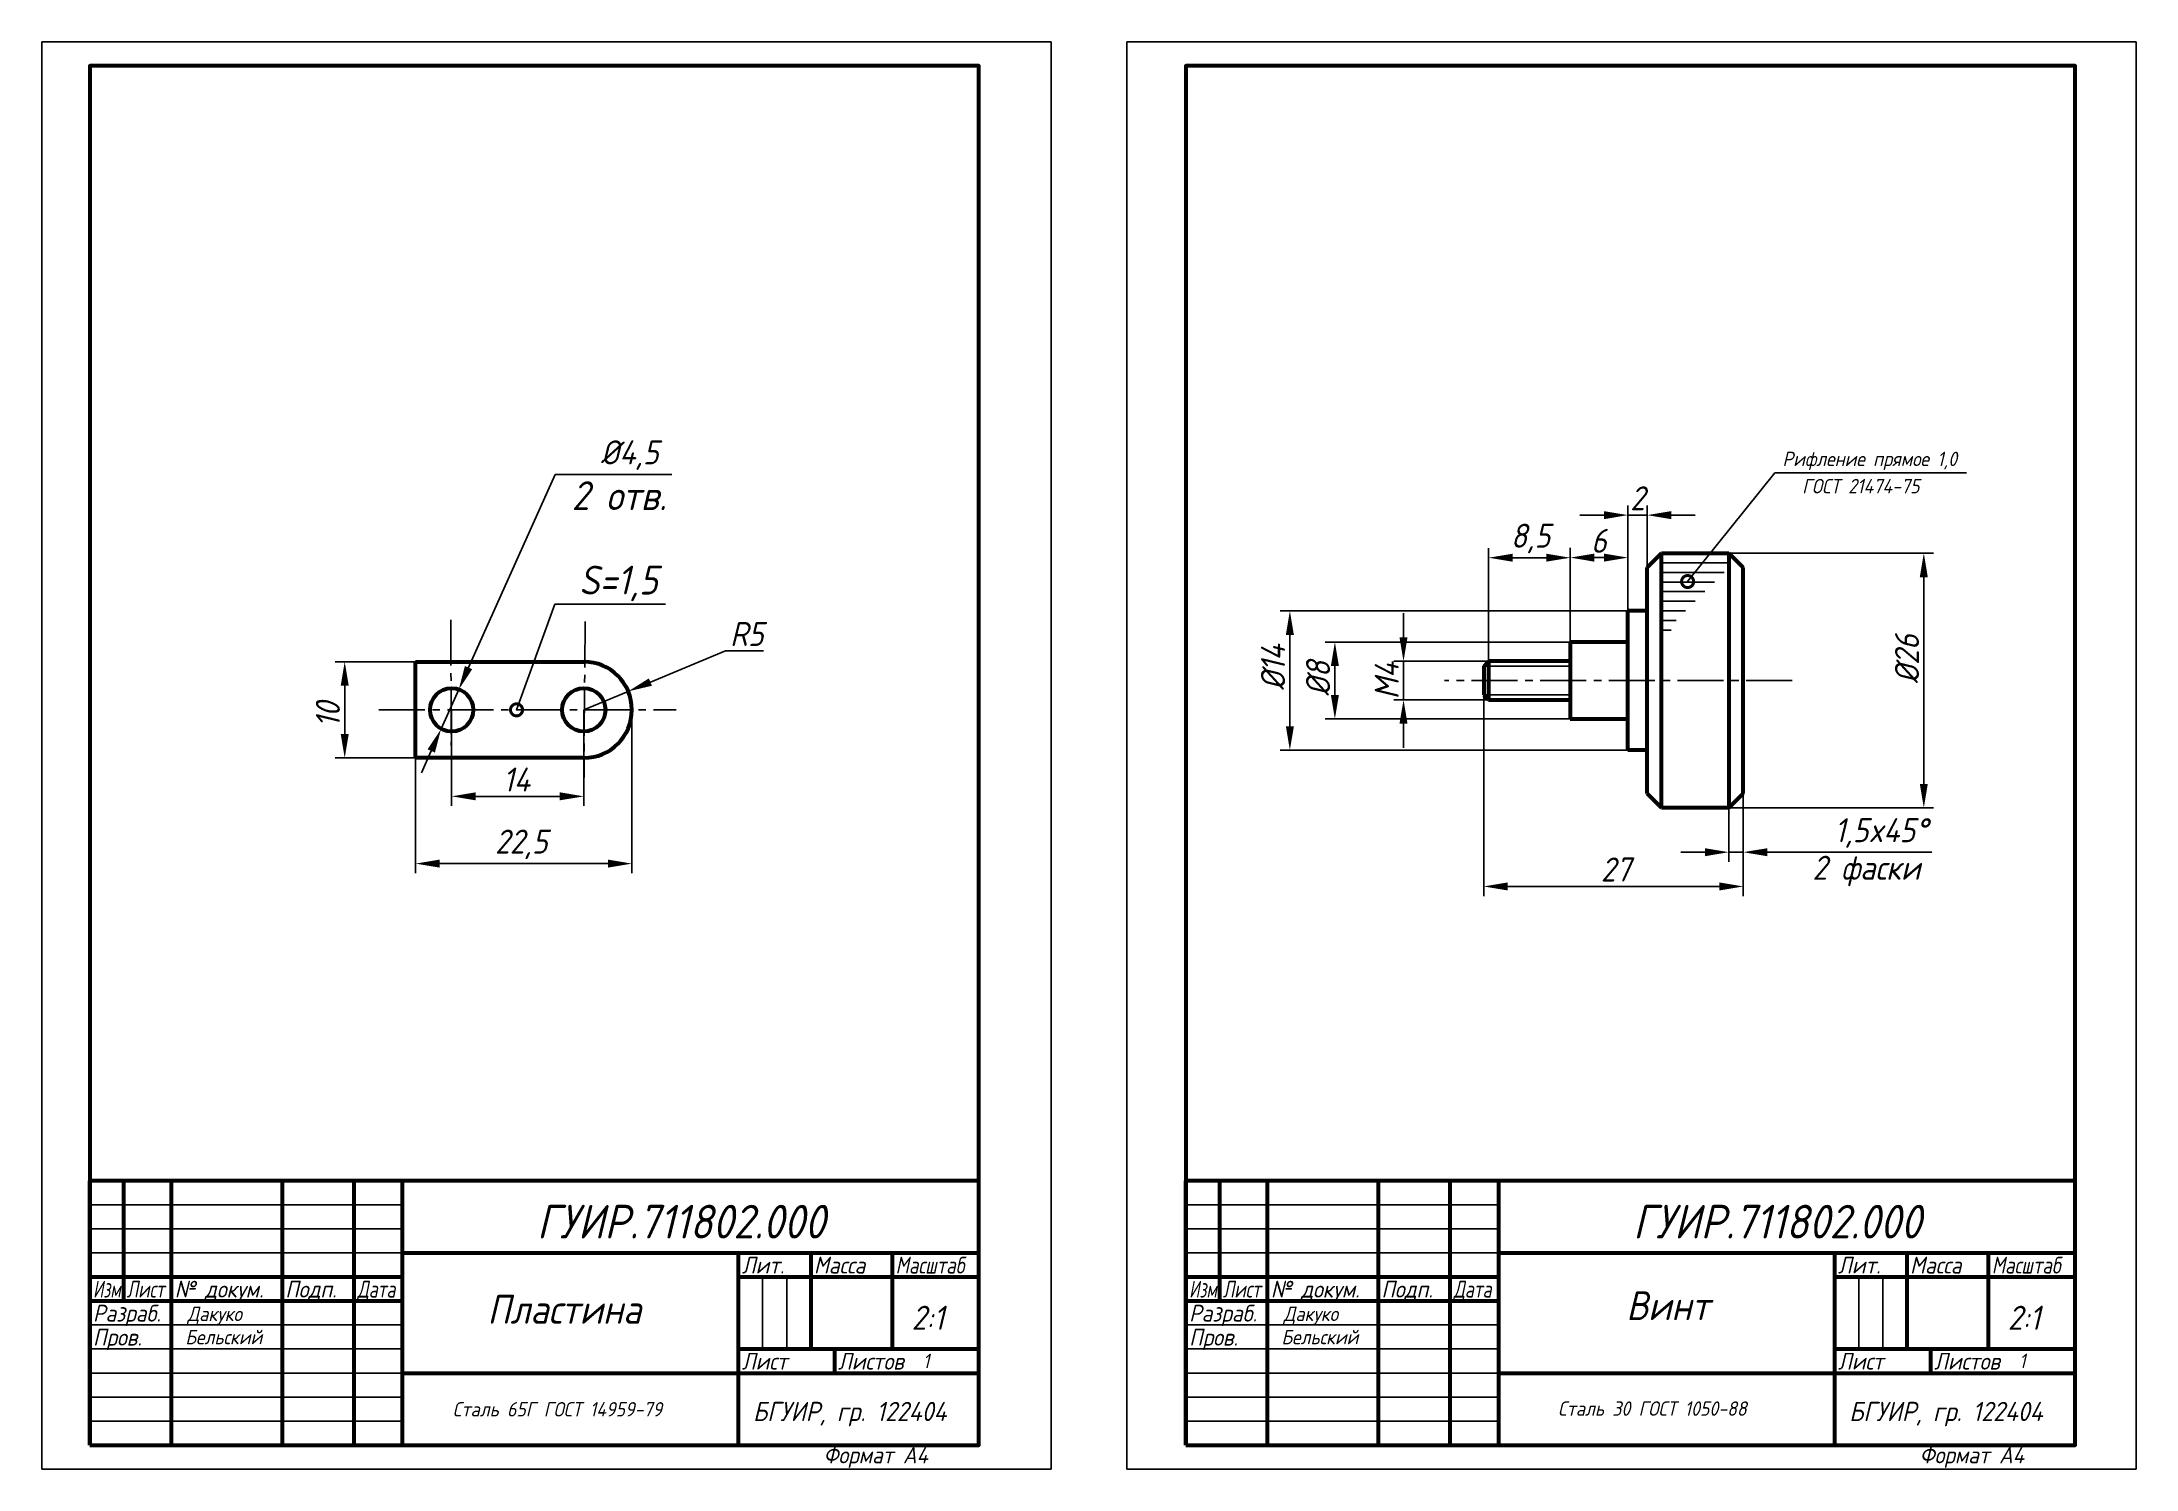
# Model space of a CAD drawing. Header units: millimetres. Extents: x 0 to 436, y 0 to 297.
import ezdxf

# ---------------------------------------------------------------- set-up
doc = ezdxf.new("R2010")
doc.units = ezdxf.units.MM
doc.header["$LTSCALE"] = 0.5
doc.linetypes.add('осевая2', pattern=[28.575, 19.05, -3.175, 3.175, -3.175])
doc.layers.get('Defpoints').update_dxf_attribs({"color": 5})
doc.styles.get("Standard").update_dxf_attribs({"font": 'isocpeui.ttf', "width": 0.9})
doc.dimstyles.new('Standart', dxfattribs={"dimtxt": 5, "dimasz": 5, "dimexe": 2, "dimexo": 0, "dimgap": 1, "dimtad": 1, "dimtoh": 1, "dimdec": 0, "dimtxsty": 'Standard', "dimcen": 2.5, "dimadec": 0, "dimazin": 0, "dimtfac": 1, "dimtdec": 0, "dimtmove": 0, "dimatfit": 3, "dimldrblk": 'DOTSMALL', "dimfxl": 0, "dimarcsym": 0})

# ---------------------------------------------------------------- blocks, each defined once
blk = doc.blocks.new('*D62')
at = {"color": 0, "lineweight": -2}
for p, q in [((77.76, 168), (61.01, 168)), ((63.01, 163), (63.01, 153)), ((77.76, 148), (61.01, 148))]:
    blk.add_line(p, q, dxfattribs=at)
at = {"color": 0}
for points in [[(62.18, 163), (63.85, 163), (63.01, 168)], [(62.18, 153), (63.85, 153), (63.01, 148)]]:
    blk.add_solid(points, dxfattribs=at)
at = {"layer": 'Defpoints', "color": 0}
for p in [(77.76, 168), (63.01, 148), (77.76, 148)]:
    blk.add_point(p, dxfattribs=at)
at = {"color": 0, "insert": (59.51, 157), "char_height": 5, "attachment_point": 5, "rotation": 90}
blk.add_mtext('10', dxfattribs=at)
blk = doc.blocks.new('_DotSmall')
at = {"color": 0, "linetype": 'ByBlock', "const_width": 0.5}
blk.add_lwpolyline([(-0.0625, 0, 1), (0.0625, 0, 1)], format="xyb", close=True, dxfattribs=at)
blk = doc.blocks.new('*D63')
at = {"color": 0, "lineweight": -2}
for p, q in [((85.26, 158), (85.26, 138)), ((112.76, 158), (112.76, 138)), ((90.26, 140), (107.76, 140))]:
    blk.add_line(p, q, dxfattribs=at)
at = {"color": 0}
for points in [[(90.26, 140.84), (90.26, 139.17), (85.26, 140)], [(107.76, 140.84), (107.76, 139.17), (112.76, 140)]]:
    blk.add_solid(points, dxfattribs=at)
at = {"layer": 'Defpoints', "color": 0}
for p in [(85.26, 158), (112.76, 158), (112.76, 140)]:
    blk.add_point(p, dxfattribs=at)
at = {"color": 0, "insert": (98.76, 143.5), "char_height": 5, "attachment_point": 5}
blk.add_mtext('14', dxfattribs=at)
blk = doc.blocks.new('*D60')
at = {"color": 0, "lineweight": -2}
for p, q in [((122.76, 158), (122.76, 124)), ((77.76, 148), (77.76, 124)), ((82.76, 126), (117.76, 126))]:
    blk.add_line(p, q, dxfattribs=at)
at = {"color": 0}
for points in [[(82.76, 126.84), (82.76, 125.17), (77.76, 126)], [(117.76, 126.84), (117.76, 125.17), (122.76, 126)]]:
    blk.add_solid(points, dxfattribs=at)
at = {"layer": 'Defpoints', "color": 0}
for p in [(122.76, 158), (77.76, 148), (122.76, 126)]:
    blk.add_point(p, dxfattribs=at)
at = {"color": 0, "insert": (99.76, 130), "char_height": 5, "attachment_point": 5}
blk.add_mtext('22,5', dxfattribs=at)
blk = doc.blocks.new('*D61')
at = {"color": 0, "lineweight": -2}
for p, q in [((106.79, 207), (88.78, 166.79)), ((131.09, 207), (106.79, 207)), ((83.06, 154.02), (86.74, 162.23)), ((81.02, 149.45), (78.97, 144.89))]:
    blk.add_line(p, q, dxfattribs=at)
at = {"color": 0}
for points in [[(88.02, 167.13), (89.54, 166.45), (86.74, 162.23)], [(80.26, 149.79), (81.78, 149.11), (83.06, 154.02)]]:
    blk.add_solid(points, dxfattribs=at)
at = {"layer": 'Defpoints', "color": 0}
for p in [(86.74, 162.23), (83.06, 154.02)]:
    blk.add_point(p, dxfattribs=at)
at = {"color": 0, "insert": (119.44, 211), "char_height": 5, "attachment_point": 5}
blk.add_mtext('  %%c4,5', dxfattribs=at)
blk = doc.blocks.new('*D64')
at = {"color": 0, "lineweight": -2}
for p, q in [((142.24, 170.29), (126.61, 163.77)), ((150.14, 170.29), (142.24, 170.29)), ((112.76, 158), (121.99, 161.85))]:
    blk.add_line(p, q, dxfattribs=at)
at = {"color": 0}
blk.add_solid([(126.29, 164.54), (126.93, 163.01), (121.99, 161.85)], dxfattribs=at)
at = {"layer": 'Defpoints', "color": 0}
for p in [(121.99, 161.85), (112.76, 158)]:
    blk.add_point(p, dxfattribs=at)
at = {"color": 0, "insert": (146.69, 173.79), "char_height": 5, "attachment_point": 5}
blk.add_mtext('R5', dxfattribs=at)
blk = doc.blocks.new('*D75')
at = {"color": 0, "lineweight": -2}
for p, q in [((300.02, 161.1), (300.02, 119.25)), ((354.02, 140.6), (354.02, 119.25)), ((305.02, 121.25), (349.02, 121.25))]:
    blk.add_line(p, q, dxfattribs=at)
at = {"color": 0}
for points in [[(305.02, 122.09), (305.02, 120.42), (300.02, 121.25)], [(349.02, 122.09), (349.02, 120.42), (354.02, 121.25)]]:
    blk.add_solid(points, dxfattribs=at)
at = {"layer": 'Defpoints', "color": 0}
for p in [(300.02, 161.1), (354.02, 140.6), (354.02, 121.25)]:
    blk.add_point(p, dxfattribs=at)
at = {"color": 0, "insert": (327.5, 124.78), "char_height": 5, "attachment_point": 5}
blk.add_mtext('27', dxfattribs=at)
blk = doc.blocks.new('*D76')
at = {"color": 0, "lineweight": -2}
for p, q in [((354.02, 140.6), (354.02, 126.38)), ((351.02, 137.6), (351.02, 126.38)), ((346.02, 128.38), (341.02, 128.38)), ((351.02, 128.38), (354.02, 128.38)), ((359.02, 128.38), (393.27, 128.38))]:
    blk.add_line(p, q, dxfattribs=at)
at = {"color": 0}
for points in [[(346.02, 129.21), (346.02, 127.54), (351.02, 128.38)], [(359.02, 129.21), (359.02, 127.54), (354.02, 128.38)]]:
    blk.add_solid(points, dxfattribs=at)
at = {"layer": 'Defpoints', "color": 0}
for p in [(354.02, 140.6), (351.02, 137.6), (354.02, 128.38)]:
    blk.add_point(p, dxfattribs=at)
at = {"color": 0, "insert": (382.69, 132.38), "char_height": 5, "attachment_point": 5}
blk.add_mtext('1,5x45%%d', dxfattribs=at)
blk = doc.blocks.new('*D77')
at = {"color": 0, "lineweight": -2}
for p, q in [((351.02, 190.6), (393.58, 190.6)), ((391.58, 185.6), (391.58, 142.6)), ((351.02, 137.6), (393.58, 137.6))]:
    blk.add_line(p, q, dxfattribs=at)
at = {"color": 0}
for points in [[(390.74, 185.6), (392.41, 185.6), (391.58, 190.6)], [(390.74, 142.6), (392.41, 142.6), (391.58, 137.6)]]:
    blk.add_solid(points, dxfattribs=at)
at = {"layer": 'Defpoints', "color": 0}
for p in [(351.02, 190.6), (351.02, 137.6), (391.58, 137.6)]:
    blk.add_point(p, dxfattribs=at)
at = {"color": 0, "insert": (388.08, 168.59), "char_height": 5, "attachment_point": 5, "rotation": 90}
blk.add_mtext('%%c26', dxfattribs=at)
blk = doc.blocks.new('*D78')
at = {"color": 0, "lineweight": -2}
for p, q in [((301.02, 168.1), (301.02, 191.66)), ((306.02, 189.66), (313.02, 189.66)), ((318.02, 168.1), (318.02, 191.66))]:
    blk.add_line(p, q, dxfattribs=at)
at = {"color": 0}
for points in [[(306.02, 190.49), (306.02, 188.83), (301.02, 189.66)], [(313.02, 190.49), (313.02, 188.83), (318.02, 189.66)]]:
    blk.add_solid(points, dxfattribs=at)
at = {"layer": 'Defpoints', "color": 0}
for p in [(318.02, 189.66), (301.02, 168.1), (318.02, 168.1)]:
    blk.add_point(p, dxfattribs=at)
at = {"color": 0, "insert": (309.76, 193.66), "char_height": 5, "attachment_point": 5}
blk.add_mtext('8,5', dxfattribs=at)
blk = doc.blocks.new('*D79')
at = {"color": 0, "lineweight": -2}
for p, q in [((318.02, 172.1), (318.02, 191.68)), ((323.02, 189.68), (325.02, 189.68)), ((330.02, 172.1), (330.02, 191.68))]:
    blk.add_line(p, q, dxfattribs=at)
at = {"color": 0}
for points in [[(323.02, 190.51), (323.02, 188.84), (318.02, 189.68)], [(325.02, 190.51), (325.02, 188.84), (330.02, 189.68)]]:
    blk.add_solid(points, dxfattribs=at)
at = {"layer": 'Defpoints', "color": 0}
for p in [(330.02, 189.68), (318.02, 172.1), (330.02, 172.1)]:
    blk.add_point(p, dxfattribs=at)
at = {"color": 0, "insert": (323.96, 193.18), "char_height": 5, "attachment_point": 5}
blk.add_mtext('6', dxfattribs=at)
blk = doc.blocks.new('*D80')
at = {"color": 0, "lineweight": -2}
for p, q in [((330.02, 178.6), (330.02, 200.52)), ((334.02, 178.6), (334.02, 200.52)), ((325.02, 198.52), (320.02, 198.52)), ((330.02, 198.52), (334.02, 198.52)), ((339.02, 198.52), (344.02, 198.52))]:
    blk.add_line(p, q, dxfattribs=at)
at = {"color": 0}
for points in [[(325.02, 199.35), (325.02, 197.68), (330.02, 198.52)], [(339.02, 199.35), (339.02, 197.68), (334.02, 198.52)]]:
    blk.add_solid(points, dxfattribs=at)
at = {"layer": 'Defpoints', "color": 0}
for p in [(334.02, 198.52), (330.02, 178.6), (334.02, 178.6)]:
    blk.add_point(p, dxfattribs=at)
at = {"color": 0, "insert": (332.02, 202.02), "char_height": 5, "attachment_point": 5}
blk.add_mtext('2', dxfattribs=at)
blk = doc.blocks.new('*D74')
at = {"color": 0, "lineweight": -2}
for p, q in [((283.32, 173.1), (283.32, 178.1)), ((318.02, 168.1), (281.32, 168.1)), ((283.32, 168.1), (283.32, 160.1)), ((318.02, 160.1), (281.32, 160.1)), ((283.32, 155.1), (283.32, 150.1))]:
    blk.add_line(p, q, dxfattribs=at)
at = {"color": 0}
for points in [[(282.48, 173.1), (284.15, 173.1), (283.32, 168.1)], [(282.48, 155.1), (284.15, 155.1), (283.32, 160.1)]]:
    blk.add_solid(points, dxfattribs=at)
at = {"layer": 'Defpoints', "color": 0}
for p in [(318.02, 168.1), (283.32, 160.1), (318.02, 160.1)]:
    blk.add_point(p, dxfattribs=at)
at = {"color": 0, "insert": (279.82, 164.1), "char_height": 5, "attachment_point": 5, "rotation": 90}
blk.add_mtext('M4', dxfattribs=at)
blk = doc.blocks.new('*D81')
at = {"color": 0, "lineweight": -2}
for p, q in [((318.02, 172.1), (267.04, 172.1)), ((269.04, 167.1), (269.04, 161.1)), ((318.02, 156.1), (267.04, 156.1))]:
    blk.add_line(p, q, dxfattribs=at)
at = {"color": 0}
for points in [[(268.2, 167.1), (269.87, 167.1), (269.04, 172.1)], [(268.2, 161.1), (269.87, 161.1), (269.04, 156.1)]]:
    blk.add_solid(points, dxfattribs=at)
at = {"layer": 'Defpoints', "color": 0}
for p in [(318.02, 172.1), (269.04, 156.1), (318.02, 156.1)]:
    blk.add_point(p, dxfattribs=at)
at = {"color": 0, "insert": (265.54, 164.52), "char_height": 5, "attachment_point": 5, "rotation": 90}
blk.add_mtext('%%c8', dxfattribs=at)
blk = doc.blocks.new('*D82')
at = {"color": 0, "lineweight": -2}
for p, q in [((330.02, 178.6), (257.67, 178.6)), ((259.67, 173.6), (259.67, 154.6)), ((330.02, 149.6), (257.67, 149.6))]:
    blk.add_line(p, q, dxfattribs=at)
at = {"color": 0}
for points in [[(258.84, 173.6), (260.51, 173.6), (259.67, 178.6)], [(258.84, 154.6), (260.51, 154.6), (259.67, 149.6)]]:
    blk.add_solid(points, dxfattribs=at)
at = {"layer": 'Defpoints', "color": 0}
for p in [(330.02, 178.6), (259.67, 149.6), (330.02, 149.6)]:
    blk.add_point(p, dxfattribs=at)
at = {"color": 0, "insert": (256.17, 166.86), "char_height": 5, "attachment_point": 5, "rotation": 90}
blk.add_mtext('%%c14', dxfattribs=at)

msp = doc.modelspace()

# ---------------------------------------------------------------- linework, layer by layer
at = {"lineweight": 60}
for p, q in [((334.02, 187.6), (337.02, 190.6)), ((334.02, 140.6), (334.02, 187.6)), ((337.02, 190.6), (351.02, 190.6)), ((337.02, 137.6), (337.02, 190.6)), ((351.02, 190.6), (351.02, 137.6)), ((351.02, 190.6), (354.02, 187.6)), ((354.02, 140.6), (354.02, 187.6)), ((334.02, 178.6), (330.02, 178.6)), ((330.02, 149.6), (330.02, 178.6)), ((330.02, 172.1), (318.02, 172.1)), ((318.02, 172.1), (318.02, 156.1)), ((77.76, 148), (77.76, 168)), ((77.76, 168), (112.76, 168)), ((300.02, 167.1), (301.02, 168.1)), ((300.02, 167.1), (300.02, 161.1)), ((318.02, 168.1), (301.02, 168.1)), ((301.02, 168.1), (301.02, 160.1)), ((300.02, 161.1), (301.02, 160.1)), ((301.02, 160.1), (318.02, 160.1)), ((318.02, 156.1), (330.02, 156.1)), ((334.02, 149.6), (330.02, 149.6)), ((112.76, 148), (77.76, 148)), ((334.02, 140.6), (337.02, 137.6)), ((354.02, 140.6), (351.02, 137.6)), ((351.02, 137.6), (337.02, 137.6))]:
    msp.add_line(p, q, dxfattribs=at)
for p, q in [((337.02, 190.6), (337.02, 188.6)), ((337.02, 188.6), (337.02, 186.6)), ((337.02, 188.6), (351.02, 188.6)), ((337.02, 186.6), (337.02, 184.6)), ((337.02, 186.6), (350.02, 186.6)), ((337.02, 184.6), (337.02, 182.6)), ((337.02, 184.6), (348.02, 184.6)), ((337.02, 182.6), (337.02, 180.6)), ((337.02, 182.6), (346.02, 182.6)), ((337.02, 180.6), (337.02, 178.6)), ((337.02, 180.6), (344.02, 180.6)), ((337.02, 178.6), (337.02, 176.6)), ((337.02, 178.6), (342.02, 178.6)), ((337.02, 176.6), (337.02, 174.6)), ((337.02, 176.6), (340.02, 176.6)), ((337.02, 174.6), (337.02, 172.6)), ((337.02, 174.6), (339.02, 174.6)), ((337.02, 172.6), (337.02, 170.6)), ((337.02, 170.6), (337.02, 168.6)), ((300.02, 167.1), (318.02, 167.1)), ((337.02, 168.6), (337.02, 166.6)), ((300.02, 161.1), (318.02, 161.1))]:
    msp.add_line(p, q)
at = {"linetype": 'осевая2'}
for p, q in [((85.07, 176.74), (85.26, 138)), ((113.02, 176.37), (112.76, 140)), ((364.17, 164.1), (291.88, 164.1)), ((70.13, 158), (132, 158))]:
    msp.add_line(p, q, dxfattribs=at)
at = {"color": 7, "linetype": 'Continuous', "lineweight": 60}
for p, q in [((194.97, 60), (9.97, 60)), ((9.97, 5), (9.97, 60)), ((194.97, 60), (9.97, 60)), ((9.97, 5), (9.97, 60)), ((16.97, 60), (16.97, 35)), ((16.97, 60), (16.97, 35)), ((26.97, 5), (26.97, 60)), ((26.97, 5), (26.97, 60)), ((49.97, 60), (49.97, 5)), ((49.97, 60), (49.97, 5)), ((64.97, 5), (64.97, 60)), ((64.97, 5), (64.97, 60)), ((74.97, 60), (74.97, 5)), ((74.97, 60), (74.97, 5)), ((423.05, 60), (238.05, 60)), ((238.05, 5), (238.05, 60)), ((423.05, 60), (238.05, 60)), ((238.05, 5), (238.05, 60)), ((245.05, 60), (245.05, 35)), ((245.05, 60), (245.05, 35)), ((255.05, 5), (255.05, 60)), ((255.05, 5), (255.05, 60)), ((278.05, 60), (278.05, 5)), ((278.05, 60), (278.05, 5)), ((293.05, 5), (293.05, 60)), ((293.05, 5), (293.05, 60)), ((303.05, 60), (303.05, 5)), ((303.05, 60), (303.05, 5)), ((74.97, 45), (194.97, 45)), ((74.97, 45), (194.97, 45)), ((144.97, 5), (144.97, 45)), ((144.97, 5), (144.97, 45)), ((159.97, 45), (159.97, 25)), ((159.97, 45), (159.97, 25)), ((176.97, 25), (176.97, 45)), ((176.97, 25), (176.97, 45)), ((303.05, 45), (423.05, 45)), ((303.05, 45), (423.05, 45)), ((373.05, 5), (373.05, 45)), ((373.05, 5), (373.05, 45)), ((388.05, 45), (388.05, 25)), ((388.05, 45), (388.05, 25)), ((405.05, 25), (405.05, 45)), ((405.05, 25), (405.05, 45)), ((9.97, 40), (74.97, 40)), ((9.97, 40), (74.97, 40)), ((144.97, 40), (194.97, 40)), ((144.97, 40), (194.97, 40)), ((238.05, 40), (303.05, 40)), ((238.05, 40), (303.05, 40)), ((373.05, 40), (423.05, 40)), ((373.05, 40), (423.05, 40)), ((9.97, 35), (74.97, 35)), ((9.97, 35), (74.97, 35)), ((238.05, 35), (303.05, 35)), ((238.05, 35), (303.05, 35)), ((144.97, 25), (194.97, 25)), ((144.97, 25), (194.97, 25)), ((164.97, 20), (164.97, 25)), ((164.97, 20), (164.97, 25)), ((373.05, 25), (423.05, 25)), ((373.05, 25), (423.05, 25)), ((393.05, 20), (393.05, 25)), ((393.05, 20), (393.05, 25)), ((74.97, 20), (194.97, 20)), ((74.97, 20), (194.97, 20)), ((303.05, 20), (423.05, 20)), ((303.05, 20), (423.05, 20))]:
    msp.add_line(p, q, dxfattribs=at)
at = {"color": 7, "linetype": 'Continuous', "lineweight": -3}
for p, q in [((9.97, 55), (74.97, 55)), ((9.97, 55), (74.97, 55)), ((238.05, 55), (303.05, 55)), ((238.05, 55), (303.05, 55)), ((9.97, 50), (74.97, 50)), ((9.97, 50), (74.97, 50)), ((238.05, 50), (303.05, 50)), ((238.05, 50), (303.05, 50)), ((9.97, 45), (74.97, 45)), ((9.97, 45), (74.97, 45)), ((238.05, 45), (303.05, 45)), ((238.05, 45), (303.05, 45)), ((149.97, 25), (149.97, 40)), ((149.97, 25), (149.97, 40)), ((154.97, 40), (154.97, 25)), ((154.97, 40), (154.97, 25)), ((378.05, 25), (378.05, 40)), ((378.05, 25), (378.05, 40)), ((383.05, 40), (383.05, 25)), ((383.05, 40), (383.05, 25)), ((9.97, 30), (74.97, 30)), ((9.97, 30), (74.97, 30)), ((238.05, 30), (303.05, 30)), ((238.05, 30), (303.05, 30)), ((9.97, 25), (74.97, 25)), ((9.97, 25), (74.97, 25)), ((238.05, 25), (303.05, 25)), ((238.05, 25), (303.05, 25)), ((9.97, 20), (74.97, 20)), ((9.97, 20), (74.97, 20)), ((238.05, 20), (303.05, 20)), ((238.05, 20), (303.05, 20)), ((9.97, 15), (74.97, 15)), ((9.97, 15), (74.97, 15)), ((238.05, 15), (303.05, 15)), ((238.05, 15), (303.05, 15)), ((9.97, 10), (74.97, 10)), ((9.97, 10), (74.97, 10)), ((238.05, 10), (303.05, 10)), ((238.05, 10), (303.05, 10))]:
    msp.add_line(p, q, dxfattribs=at)
at = {"color": 7, "linetype": 'Continuous'}
for p, q in [((144.97, 45), (144.97, 40)), ((144.97, 45), (144.97, 40)), ((373.05, 45), (373.05, 40)), ((373.05, 45), (373.05, 40))]:
    msp.add_line(p, q, dxfattribs=at)
at = {"color": 7, "linetype": 'Continuous', "lineweight": 60}
for points in [[(9.97, 5), (194.97, 5), (194.97, 292), (9.97, 292)], [(238.05, 5), (423.05, 5), (423.05, 292), (238.05, 292)]]:
    msp.add_lwpolyline(points, close=True, dxfattribs=at)
at = {"lineweight": 60}
for centre in [(85.26, 158), (112.76, 158)]:
    msp.add_circle(centre, 4.5, dxfattribs=at)
msp.add_arc((112.76, 158), 10, 270, 90, dxfattribs=at)
at = {"layer": 'Defpoints'}
for points in [[(0, 0), (210, 0), (210, 297), (0, 297)], [(210, 0), (210, 0), (210, 297), (210, 297)], [(225.75, 0), (435.75, 0), (435.75, 297), (225.75, 297)]]:
    msp.add_lwpolyline(points, close=True, dxfattribs=at)

# ---------------------------------------------------------------- texts
at = {"width": 0.9}
for s, height, p in [('Рифление прямое 1,0', 3, (362.17, 208.72)), ('2 отв.', 6, (110.25, 199.57)), ('ГОСТ 21474-75', 3, (366.27, 203.05)), ('S=1,5', 6, (111.76, 182)), ('   ГУИР.711802.000', 7, (90.97, 48)), ('   ГУИР.711802.000', 7, (319.05, 48)), ('Дакуко', 3, (30.29, 30.81)), ('2:1', 5, (180.97, 29)), ('Дакуко', 3, (258.37, 30.81)), ('2:1', 5, (409.05, 29)), ('Бельский', 3, (29.85, 25.98)), ('Бельский', 3, (257.92, 25.98)), ('1', 3, (183.33, 21.02)), ('1', 3, (411.41, 21.02)), ('БГУИР, гр. 122404', 4, (147.97, 10)), ('БГУИР, гр. 122404', 4, (376.05, 10))]:
    msp.add_text(s, height=height, dxfattribs=at).set_placement(p)
at = {"linetype": 'осевая2', "width": 0.9}
for s, height, p in [('2 фаски', 5, (368.41, 122.64)), ('Сталь 65Г ГОСТ 14959-79', 3, (85.49, 10.95)), ('Сталь 30 ГОСТ 1050-88', 3, (315.47, 11.1))]:
    msp.add_text(s, height=height, dxfattribs=at).set_placement(p)
at = {"color": 7, "linetype": 'Continuous', "lineweight": -3}
for s, width, p in [('Лит.', 0.9, (145.64, 40.7)), ('Лит.', 0.9, (145.64, 40.7)), ('Масса', 0.9, (160.64, 40.7)), ('Масса', 0.9, (160.64, 40.7)), ('Масштаб', 0.8, (177.64, 40.7)), ('Масштаб', 0.8, (177.64, 40.7)), ('Лит.', 0.9, (373.72, 40.7)), ('Лит.', 0.9, (373.72, 40.7)), ('Масса', 0.9, (388.72, 40.7)), ('Масса', 0.9, (388.72, 40.7)), ('Масштаб', 0.8, (405.72, 40.7)), ('Масштаб', 0.8, (405.72, 40.7)), ('Подп.', 0.9, (50.64, 35.7)), ('Подп.', 0.9, (50.64, 35.7)), ('Подп.', 0.9, (278.72, 35.7)), ('Подп.', 0.9, (278.72, 35.7)), ('Изм.', 0.7, (10.64, 35.7)), ('Изм.', 0.7, (10.64, 35.7)), ('Лист', 0.75, (17.64, 35.7)), ('Лист', 0.75, (17.64, 35.7)), ('№ докум.', 0.9, (27.64, 35.7)), ('№ докум.', 0.9, (27.64, 35.7)), ('Дата', 0.75, (65.64, 35.7)), ('Дата', 0.75, (65.64, 35.7)), ('Изм.', 0.7, (238.72, 35.7)), ('Изм.', 0.7, (238.72, 35.7)), ('Лист', 0.75, (245.72, 35.7)), ('Лист', 0.75, (245.72, 35.7)), ('№ докум.', 0.9, (255.72, 35.7)), ('№ докум.', 0.9, (255.72, 35.7)), ('Дата', 0.75, (293.72, 35.7)), ('Дата', 0.75, (293.72, 35.7)), ('Разраб.', 0.9, (10.64, 30.7)), ('Разраб.', 0.9, (10.64, 30.7)), ('Разраб.', 0.9, (238.72, 30.7)), ('Разраб.', 0.9, (238.72, 30.7)), ('Пров.', 0.9, (10.64, 25.7)), ('Пров.', 0.9, (10.64, 25.7)), ('Пров.', 0.9, (238.72, 25.7)), ('Пров.', 0.9, (238.72, 25.7)), ('Лист', 0.9, (145.64, 20.7)), ('Лист', 0.9, (145.64, 20.7)), ('Листов', 0.9, (165.64, 20.7)), ('Листов', 0.9, (165.64, 20.7)), ('Лист', 0.9, (373.72, 20.7)), ('Лист', 0.9, (373.72, 20.7)), ('Листов', 0.9, (393.72, 20.7)), ('Листов', 0.9, (393.72, 20.7))]:
    msp.add_text(s, height=3.5, dxfattribs=dict(at, width=width)).set_placement(p)
at = {"color": 7, "linetype": 'Continuous', "lineweight": 40, "width": 0.9}
for s, p in [('   Пластина', (82.39, 30.25)), ('     Винт', (312.49, 31))]:
    msp.add_text(s, height=6, dxfattribs=at).set_placement(p)
at = {"color": 7, "linetype": 'Continuous', "lineweight": 70, "width": 0.9}
for p in [(162.63, 1.2), (390.71, 1.2)]:
    msp.add_text('Формат А4', height=3.5, dxfattribs=at).set_placement(p)

# ---------------------------------------------------------------- dimensions: what is measured, and where the dimension line sits
dim = msp.add_diameter_dim_2p(p1=(83.06, 154.02), p2=(86.74, 162.23), text='  %%c4,5', dimstyle='Standart')
dim.commit()
dim.dimension.update_dxf_attribs({"geometry": '*D61', "text_midpoint": (119.44, 207), "dimtype": 163})
for base, p1, p2, text, picture, middle in [((334.02, 198.52), (330.02, 178.6), (334.02, 178.6), '2', '*D80', (332.02, 198.52)), ((318.02, 189.66), (301.02, 168.1), (318.02, 168.1), '8,5', '*D78', (309.76, 189.66)), ((330.02, 189.68), (318.02, 172.1), (330.02, 172.1), '6', '*D79', (323.96, 189.68)), ((122.76, 126), (77.76, 148), (122.76, 158), '22,5', '*D60', (99.76, 126)), ((112.76, 140), (85.26, 158), (112.76, 158), '14', '*D63', (98.76, 140)), ((354.02, 121.25), (300.02, 161.1), (354.02, 140.6), '27', '*D75', (327.5, 121.25))]:
    dim = msp.add_linear_dim(base=base, p1=p1, p2=p2, text=text, dimstyle='Standart')
    dim.commit()
    dim.dimension.update_dxf_attribs({"geometry": picture, "text_midpoint": middle, "dimtype": 160})
for base, p1, p2, text, picture, middle in [((391.58, 137.6), (351.02, 190.6), (351.02, 137.6), '%%c26', '*D77', (391.58, 168.59)), ((259.67, 149.6), (330.02, 178.6), (330.02, 149.6), '%%c14', '*D82', (259.67, 166.86)), ((283.32, 160.1), (318.02, 168.1), (318.02, 160.1), 'M4', '*D74', (283.32, 164.1)), ((269.04, 156.1), (318.02, 172.1), (318.02, 156.1), '%%c8', '*D81', (269.04, 164.52)), ((63.01, 148), (77.76, 168), (77.76, 148), '10', '*D62', (63.01, 157))]:
    dim = msp.add_linear_dim(base=base, p1=p1, p2=p2, angle=90, text=text, dimstyle='Standart')
    dim.commit()
    dim.dimension.update_dxf_attribs({"geometry": picture, "text_midpoint": middle, "dimtype": 160})
dim = msp.add_radius_dim(center=(112.76, 158), mpoint=(121.99, 161.85), text='R5', dimstyle='Standart')
dim.commit()
dim.dimension.update_dxf_attribs({"geometry": '*D64', "text_midpoint": (146.69, 170.29), "dimtype": 164})
dim = msp.add_linear_dim(base=(354.02, 128.38), p1=(351.02, 137.6), p2=(354.02, 140.6), text='1,5x45%%d', dimstyle='Standart', override={"dimasz": 5})
dim.commit()
dim.dimension.update_dxf_attribs({"geometry": '*D76', "text_midpoint": (382.69, 128.38), "dimtype": 160})

# ---------------------------------------------------------------- leaders
for points in [[(342.43, 184.7), (360.6, 207.35), (400.47, 207.35)], [(98.76, 158), (106.76, 180), (129.76, 180)]]:
    msp.add_leader(points, dimstyle='Standart', override={"dimgap": 1, "dimtad": 0})

doc.saveas('drawing.dxf')
